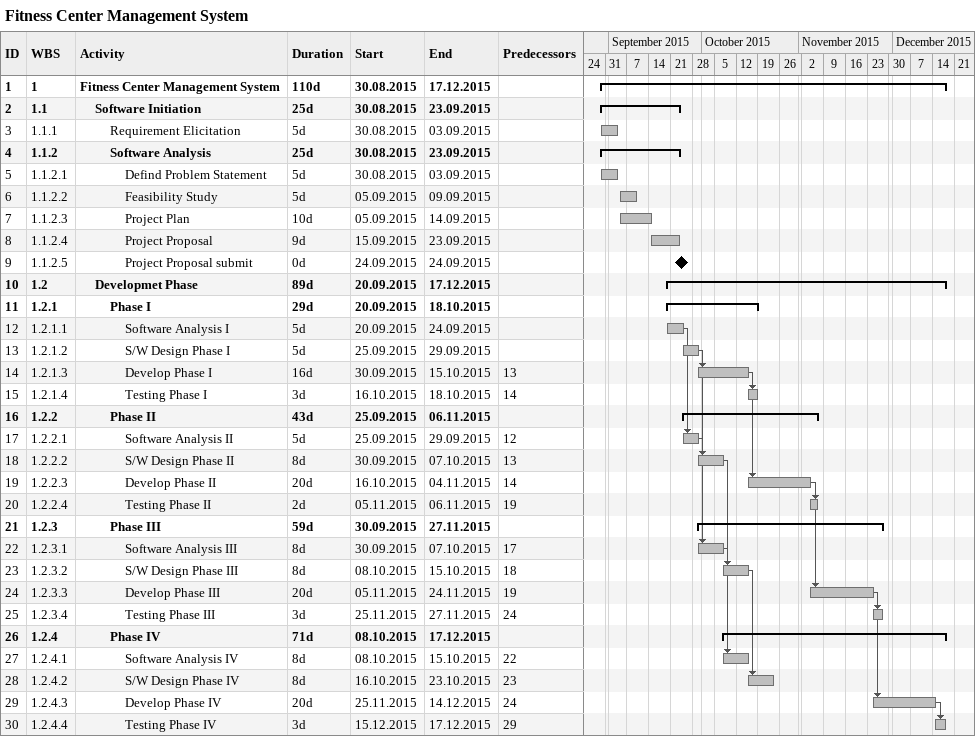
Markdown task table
Fitness Center Management System

| ID | WBS | Task | Duration | Start | Finish | Predecessors |
|---|---|---|---|---|---|---|
| 1 | 1 | **Fitness Center Management System** | 110d | 2015-08-30 | 2015-12-17 |  |
| 2 | 1.1 | **Software Initiation** | 25d | 2015-08-30 | 2015-09-23 |  |
| 3 | 1.1.1 | Requirement Elicitation | 5d | 2015-08-30 | 2015-09-03 |  |
| 4 | 1.1.2 | **Software Analysis** | 25d | 2015-08-30 | 2015-09-23 |  |
| 5 | 1.1.2.1 | Defind Problem Statement | 5d | 2015-08-30 | 2015-09-03 |  |
| 6 | 1.1.2.2 | Feasibility Study | 5d | 2015-09-05 | 2015-09-09 |  |
| 7 | 1.1.2.3 | Project Plan | 10d | 2015-09-05 | 2015-09-14 |  |
| 8 | 1.1.2.4 | Project Proposal | 9d | 2015-09-15 | 2015-09-23 |  |
| 9 | 1.1.2.5 | Project Proposal submit | 0d | 2015-09-24 | 2015-09-24 |  |
| 10 | 1.2 | **Developmet Phase** | 89d | 2015-09-20 | 2015-12-17 |  |
| 11 | 1.2.1 | **Phase I** | 29d | 2015-09-20 | 2015-10-18 |  |
| 12 | 1.2.1.1 | Software Analysis I | 5d | 2015-09-20 | 2015-09-24 |  |
| 13 | 1.2.1.2 | S/W Design Phase I | 5d | 2015-09-25 | 2015-09-29 |  |
| 14 | 1.2.1.3 | Develop Phase I | 16d | 2015-09-30 | 2015-10-15 | 13 |
| 15 | 1.2.1.4 | Testing Phase I | 3d | 2015-10-16 | 2015-10-18 | 14 |
| 16 | 1.2.2 | **Phase II** | 43d | 2015-09-25 | 2015-11-06 |  |
| 17 | 1.2.2.1 | Software Analysis II | 5d | 2015-09-25 | 2015-09-29 | 12 |
| 18 | 1.2.2.2 | S/W Design Phase II | 8d | 2015-09-30 | 2015-10-07 | 13 |
| 19 | 1.2.2.3 | Develop Phase II | 20d | 2015-10-16 | 2015-11-04 | 14 |
| 20 | 1.2.2.4 | Testing Phase II | 2d | 2015-11-05 | 2015-11-06 | 19 |
| 21 | 1.2.3 | **Phase III** | 59d | 2015-09-30 | 2015-11-27 |  |
| 22 | 1.2.3.1 | Software Analysis III | 8d | 2015-09-30 | 2015-10-07 | 17 |
| 23 | 1.2.3.2 | S/W Design Phase III | 8d | 2015-10-08 | 2015-10-15 | 18 |
| 24 | 1.2.3.3 | Develop Phase III | 20d | 2015-11-05 | 2015-11-24 | 19 |
| 25 | 1.2.3.4 | Testing Phase III | 3d | 2015-11-25 | 2015-11-27 | 24 |
| 26 | 1.2.4 | **Phase IV** | 71d | 2015-10-08 | 2015-12-17 |  |
| 27 | 1.2.4.1 | Software Analysis IV | 8d | 2015-10-08 | 2015-10-15 | 22 |
| 28 | 1.2.4.2 | S/W Design Phase IV | 8d | 2015-10-16 | 2015-10-23 | 23 |
| 29 | 1.2.4.3 | Develop Phase IV | 20d | 2015-11-25 | 2015-12-14 | 24 |
| 30 | 1.2.4.4 | Testing Phase IV | 3d | 2015-12-15 | 2015-12-17 | 29 |
